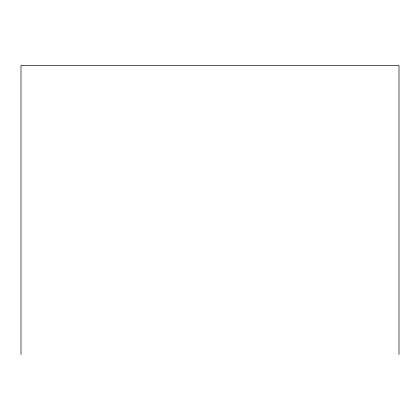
<?xml version="1.0" encoding="UTF-8"?>
<svg xmlns="http://www.w3.org/2000/svg" width="420" height="420" viewBox="0 0 420 420"><rect width="100%" height="100%" fill="white"/><g stroke="black" fill="none" stroke-linecap="round" stroke-linejoin="round"><path stroke-width="0.63" d="M399 354.543L399 65.457L21 65.457L21 354.543"/></g></svg>
